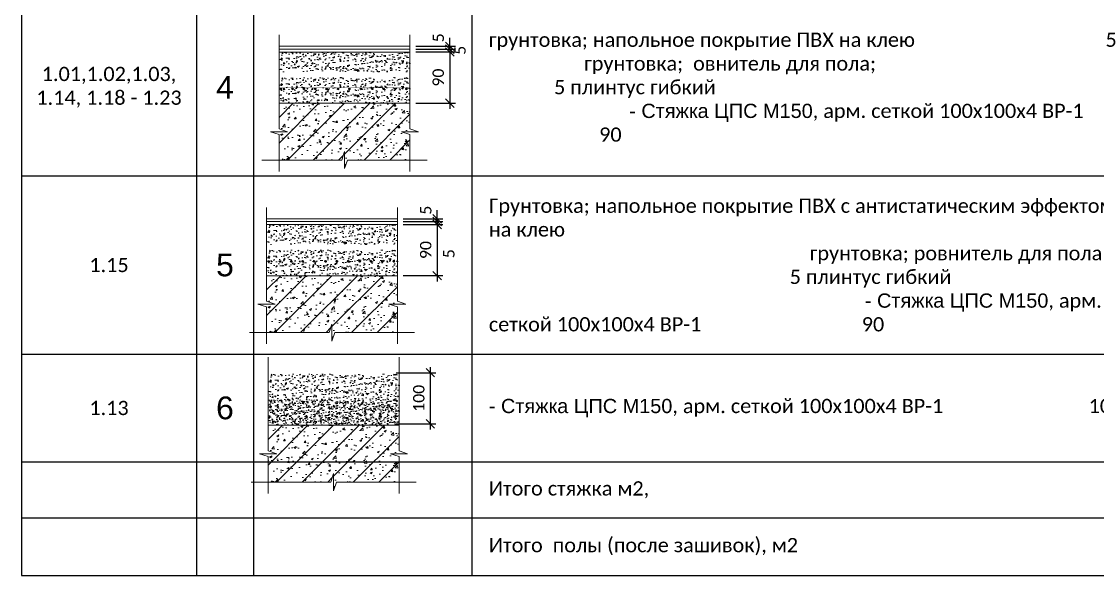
# Model space of a CAD drawing. Header units: millimetres. Extents: x 2559584 to 2748503, y -688364 to -611007.
# Drawn here: x 2674712 to 2693616, y -671644 to -661907 of the extents above; entities that cross this region are included whole.
import ezdxf

# ---------------------------------------------------------------- set-up
doc = ezdxf.new("R2010")
doc.units = ezdxf.units.MM
doc.header["$LTSCALE"] = 50
doc.layers.get('Defpoints').update_dxf_attribs({"color": 4})
doc.layers.add('A-ELEV', color=5, linetype='Continuous')
doc.layers.add('A-FLOR-IDEN', color=14, linetype='Continuous')
doc.layers.add('S-SLAB', color=8, linetype='Continuous', lineweight=18)
doc.styles.add('Calibri', font='calibri.ttf')
doc.styles.add('DimNat100', font='romans.shx', dxfattribs={"height": 200})
doc.styles.add('M_200', font='arial.ttf')
doc.dimstyles.new('DimSpecM100', dxfattribs={"dimtxt": 200, "dimasz": 150, "dimexe": 100, "dimexo": 100, "dimgap": 100, "dimtad": 1, "dimdec": 0, "dimzin": 0, "dimtxsty": 'DimNat100', "dimblk": 'OBLIQUE', "dimcen": 100, "dimdle": 100, "dimclrt": 14, "dimazin": 0, "dimtfac": 1, "dimtdec": 0, "dimtix": 1, "dimtmove": 1, "dimatfit": 3, "dimldrblk": 'OBLIQUE', "dimfxl": 1, "dimtolj": 1, "dimtzin": 0, "dimarcsym": 0})

# ---------------------------------------------------------------- blocks, each defined once
blk = doc.blocks.new('*T376')
at = {"layer": 'A-FLOR-IDEN', "color": 0, "lineweight": -2, "transparency": 16777216}
for p, q in [((0, -503), (25767, -503)), ((0, -503), (0, -20273)), ((3074, -503), (3074, -2303)), ((4074, -503), (4074, -20273)), ((7911, -503), (7911, -18275)), ((19790, -503), (19790, -20273)), ((21742, -503), (21742, -7200)), ((23605, -503), (23605, -20273)), ((25767, -503), (25767, -20273)), ((0, -2303), (25767, -2303)), ((0, -4436), (7911, -4436)), ((23605, -4436), (25767, -4436)), ((0, -7200), (21742, -7200)), ((23605, -7200), (25767, -7200)), ((0, -10132), (21742, -10132)), ((23605, -10132), (25767, -10132)), ((0, -13250), (21742, -13250)), ((21742, -13250), (21742, -20273)), ((23605, -13250), (25767, -13250)), ((0, -16384), (21742, -16384)), ((23605, -16384), (25767, -16384)), ((3074, -18275), (21742, -18275)), ((23605, -18275), (25767, -18275)), ((3074, -19260), (25767, -19260)), ((3074, -20273), (25767, -20273))]:
    blk.add_line(p, q, dxfattribs=at)
at = {"layer": 'A-FLOR-IDEN', "color": 0, "linetype": 'ByBlock', "lineweight": -2, "transparency": 16777216}
for p, q in [((3074, -2303), (3074, -20273)), ((7911, -4436), (23605, -4436)), ((21742, -7200), (23605, -7200)), ((21742, -7200), (21742, -13250)), ((21742, -10132), (23605, -10132)), ((21742, -13250), (23605, -13250)), ((21742, -16384), (23605, -16384)), ((0, -18275), (3074, -18275)), ((7911, -18275), (7911, -20273)), ((21742, -18275), (23605, -18275)), ((0, -19260), (3074, -19260)), ((0, -20273), (3074, -20273))]:
    blk.add_line(p, q, dxfattribs=at)
at = {"layer": 'Defpoints', "color": 8, "linetype": 'ByBlock', "lineweight": 0, "transparency": 16777216}
for p, q in [((0, 0), (25767, 0)), ((0, 0), (0, -503)), ((25767, 0), (25767, -503))]:
    blk.add_line(p, q, dxfattribs=at)
at = {"layer": 'A-FLOR-IDEN', "color": 0, "transparency": 16777216}
for s, insert, char_height, width, attachment_point, style in [('{\\C256;Экспликация полов 1 этажа }', (12884, -251), 300, 25767.27, 5, 'M_200'), ('{\\H1.1429x;\\C256;Площадь финишного покрытия   пола          м\\H0.875x;²}', (22674, -1403), 210, 1863, 5, 'M_200'), ('{\\H1.1429x;\\C256;Площадь  стяжки пола          м\\H0.875x;²}', (20766, -1403), 210, 1952.52, 5, 'M_200'), ('{\\H1.1429x;\\C256;Длина плинтуса,    м.п}', (24686, -1403), 210, 2161.91, 5, 'M_200'), ('{\\C256;Тип \\Pпола}', (3574, -1403), 240, 999.94, 5, 'M_200'), ('{\\C256;Схема пола или тип   пола по серии}', (5992, -1403), 240, 3836.73, 5, 'M_200'), ('\\A1;{\\C256;Номер помещения}', (1537, -1403), 240, 3074.03, 5, 'M_200'), ('{\\C256;Данные элементов пола (наименование, толщина, основание и др.), мм}', (13850, -1403), 240, 11878.77, 5, 'M_200'), ('{\\C256;- Наливной полиуретановый пол                                                             3                                                                                             \\A1;\\fArial|b0|i0|c204|p34;-Стяжка ЦПС М150\\A0;\\fCalibri|b0|i0|c204|p34;, арм. сеткой 100х100х4 ВР-1                                 97}', (8211, -3369), 250, 11278.83, 4, 'Calibri'), ('{\\C256;1.04,1.28}', (1537, -3369), 250, 2674.09, 5, 'Calibri'), ('1', (3574, -3369), 400, 400, 5, 'M_200'), ('140,35', (21342, -3369), 250, 1152.58, 6, 'M_200'), ('139,85', (23205, -3369), 250, 1063.06, 6, 'M_200'), ('98,99', (25367, -3369), 250, 1361.97, 6, 'M_200'), ('{\\C256;- грунтовка; керамогранит (400x400)  на клею                                    12\\P- плинтус из керамогранита высотой 100мм;  затирка швов.                                                                                           \\A1;\\fArial|b0|i0|c204|p34;-Стяжка ЦПС М150\\A0;\\fCalibri|b0|i0|c204|p34;, арм. сеткой 100х100х4 ВР-1                                88}', (8211, -5818), 250, 11278.83, 4, 'Calibri'), ('{\\C256;1.05, 1.16, 1.17, 1.24, 1.25, 1.26, 1.27}', (1537, -5818), 250, 2674.09, 5, 'Calibri'), ('2', (3574, -5818), 400, 400, 5, 'M_200'), ('127,67', (21342, -5818), 250, 1152.58, 6, 'M_200'), ('125,17', (23205, -5818), 250, 1063.06, 6, 'M_200'), ('161,93', (25367, -5818), 250, 1361.97, 6, 'M_200'), ('{\\C256;1.06, 1.07, 1.08, 1.09, 1.10, 1.11, 1.12}', (1537, -8666), 250, 2674.09, 5, 'Calibri'), ('3', (3574, -8666), 400, 400, 5, 'M_200'), ('32,64', (21342, -8666), 250, 1152.58, 6, 'M_200'), ('29,03', (23205, -8666), 250, 1063.06, 6, 'M_200'), ('45,05', (25367, -8666), 250, 1361.97, 6, 'M_200'), ('{\\C256;1.01,1.02,1.03, 1.14, 1.18 - 1.23}', (1537, -11691), 250, 2674.09, 5, 'Calibri'), ('4', (3574, -11691), 400, 400, 5, 'M_200'), ('168,55', (21342, -11691), 250, 1152.58, 6, 'M_200'), ('168,15', (23205, -11691), 250, 1063.06, 6, 'M_200'), ('230,97', (25367, -11691), 250, 1361.97, 6, 'M_200'), ('{\\C256;1.15}', (1537, -14817), 250, 2674.09, 5, 'Calibri'), ('5', (3574, -14817), 400, 400, 5, 'M_200'), ('13,35', (21342, -14817), 250, 1152.58, 6, 'M_200'), ('12,43', (23205, -14817), 250, 1063.06, 6, 'M_200'), ('12,23', (25367, -14817), 250, 1361.97, 6, 'M_200'), ('{\\C256;1.13}', (1537, -17330), 250, 2674.09, 5, 'Calibri'), ('6', (3574, -17330), 400, 400, 5, 'M_200'), ('20,19', (21342, -17330), 250, 1152.58, 6, 'M_200'), ('20,19', (23205, -17330), 250, 1063.06, 6, 'M_200'), ('49,32', (25367, -17330), 250, 1361.97, 6, 'M_200'), ('502.75', (21342, -18767), 250, 1152.58, 6, 'M_200'), ('494.82', (23205, -19766), 250, 1063.06, 6, 'M_200')]:
    blk.add_mtext(s, dxfattribs=dict(at, insert=insert, char_height=char_height, width=width, attachment_point=attachment_point, style=style))
at = {"layer": 'A-FLOR-IDEN', "color": 0, "transparency": 16777216, "char_height": 250, "width": 11278.83, "attachment_point": 4}
for s, insert in [('{\\fCalibri|b0|i0|c204|p34;\\C256;- керамогранит (300x300) на клею;                                                         12\\P- затирка швов                                                                                                   гидроизоляция с заведением на стены на 200мм;\\P\\A1;\\fArial|b0|i0|c204|p34;Стяжка ЦПС М150\\A0;\\fCalibri|b0|i0|c204|p34;, арм. сеткой 100х100х4 ВР-1                                  88}', (8211, -8666)), ('{\\fCalibri|b0|i0|c204|p34;\\C256;                                                                                                              грунтовка; напольное покрытие ПВХ на клею                                      5                       грунтовка;  овнитель для пола;                                                                 5 плинтус гибкий                                                                                                                \\A1;\\fArial|b0|i0|c204|p34;- Стяжка ЦПС М150\\A0;\\fCalibri|b0|i0|c204|p34;, арм. сеткой 100х100х4 ВР-1                                90   }', (8211, -11691)), ('{\\fCalibri|b0|i0|c204|p34;\\C256;                                                                                                                Грунтовка; напольное покрытие ПВХ с антистатическим эффектом  на клею                                                                                                             5                                                                  грунтовка; ровнитель для пола;                                                                 5 плинтус гибкий                                                                                                                \\A1;\\fArial|b0|i0|c204|p34;- Стяжка ЦПС М150\\A0;\\fCalibri|b0|i0|c204|p34;, арм. сеткой 100х100х4 ВР-1                                90   }', (8211, -14817)), ('\\A1;{\\fArial|b0|i0|c204|p34;\\C256;- Стяжка ЦПС М150\\A0;\\fCalibri|b0|i0|c204|p34;, арм. сеткой 100х100х4 ВР-1                             100}', (8211, -17330)), ('{\\fCalibri|b0|i0|c204|p34;\\C256;Итого стяжка м2,}', (8211, -18767)), ('{\\fCalibri|b0|i0|c204|p34;\\C256;Итого  полы (после зашивок), м2 }', (8211, -19766))]:
    blk.add_mtext(s, dxfattribs=dict(at, insert=insert))
blk = doc.blocks.new('_Oblique')
at = {"color": 0, "linetype": 'ByBlock', "lineweight": -2}
blk.add_line((-0.5, -0.5), (0.5, 0.5), dxfattribs=at)
blk = doc.blocks.new('*D381')
at = {"layer": 'A-ELEV', "color": 0, "lineweight": -2, "transparency": 16777216}
for p, q in [((2682237, -662343), (2682237, -663443)), ((2681637, -662443), (2682337, -662443)), ((2681637, -663343), (2682337, -663343))]:
    blk.add_line(p, q, dxfattribs=at)
at = {"layer": 'Defpoints', "color": 0, "transparency": 16777216}
for p in [(2681537, -662443), (2681537, -663343), (2682237, -663343)]:
    blk.add_point(p, dxfattribs=at)
at = {"layer": 'A-ELEV', "color": 0, "lineweight": -2, "transparency": 16777216, "xscale": 150, "yscale": 150, "zscale": 150}
for p, rotation in [((2682237, -662443), 90), ((2682237, -663343), 270)]:
    blk.add_blockref('_Oblique', p, dxfattribs=dict(at, rotation=rotation))
at = {"layer": 'A-ELEV', "color": 0, "lineweight": 9, "transparency": 16777216, "insert": (2682034, -662893), "char_height": 200, "attachment_point": 5, "rotation": 90, "style": 'Calibri'}
blk.add_mtext('\\A1;90', dxfattribs=at)
blk = doc.blocks.new('*D382')
at = {"layer": 'A-ELEV', "color": 0, "lineweight": -2, "transparency": 16777216}
for p, q in [((2682237, -662343), (2682237, -662193)), ((2681637, -662343), (2682337, -662343)), ((2681637, -662393), (2682337, -662393)), ((2682237, -662393), (2682237, -662343)), ((2682237, -662393), (2682237, -662543))]:
    blk.add_line(p, q, dxfattribs=at)
at = {"layer": 'Defpoints', "color": 0, "transparency": 16777216}
for p in [(2681537, -662343), (2681537, -662393), (2682237, -662343)]:
    blk.add_point(p, dxfattribs=at)
at = {"layer": 'A-ELEV', "color": 0, "lineweight": -2, "transparency": 16777216, "xscale": 150, "yscale": 150, "zscale": 150}
for p, rotation in [((2682237, -662343), 270), ((2682237, -662393), 90)]:
    blk.add_blockref('_Oblique', p, dxfattribs=dict(at, rotation=rotation))
at = {"layer": 'A-ELEV', "color": 0, "lineweight": 9, "transparency": 16777216, "insert": (2682035, -662193), "char_height": 200, "attachment_point": 5, "rotation": 90, "style": 'Calibri'}
blk.add_mtext('\\A1;5', dxfattribs=at)
blk = doc.blocks.new('*D383')
at = {"layer": 'A-ELEV', "color": 0, "lineweight": -2, "transparency": 16777216}
for p, q in [((2682016, -665374), (2682016, -666474)), ((2681416, -665474), (2682116, -665474)), ((2681416, -666374), (2682116, -666374))]:
    blk.add_line(p, q, dxfattribs=at)
at = {"layer": 'Defpoints', "color": 0, "transparency": 16777216}
for p in [(2681316, -665474), (2681316, -666374), (2682016, -666374)]:
    blk.add_point(p, dxfattribs=at)
at = {"layer": 'A-ELEV', "color": 0, "lineweight": -2, "transparency": 16777216, "xscale": 150, "yscale": 150, "zscale": 150}
for p, rotation in [((2682016, -665474), 90), ((2682016, -666374), 270)]:
    blk.add_blockref('_Oblique', p, dxfattribs=dict(at, rotation=rotation))
at = {"layer": 'A-ELEV', "color": 0, "lineweight": 9, "transparency": 16777216, "insert": (2681814, -665924), "char_height": 200, "attachment_point": 5, "rotation": 90, "style": 'Calibri'}
blk.add_mtext('\\A1;90', dxfattribs=at)
blk = doc.blocks.new('*D384')
at = {"layer": 'A-ELEV', "color": 0, "lineweight": -2, "transparency": 16777216}
for p, q in [((2682016, -665374), (2682016, -665224)), ((2681416, -665374), (2682116, -665374)), ((2681416, -665424), (2682116, -665424)), ((2682016, -665424), (2682016, -665374)), ((2682016, -665424), (2682016, -665574))]:
    blk.add_line(p, q, dxfattribs=at)
at = {"layer": 'Defpoints', "color": 0, "transparency": 16777216}
for p in [(2681316, -665374), (2681316, -665424), (2682016, -665374)]:
    blk.add_point(p, dxfattribs=at)
at = {"layer": 'A-ELEV', "color": 0, "lineweight": -2, "transparency": 16777216, "xscale": 150, "yscale": 150, "zscale": 150}
for p, rotation in [((2682016, -665374), 270), ((2682016, -665424), 90)]:
    blk.add_blockref('_Oblique', p, dxfattribs=dict(at, rotation=rotation))
at = {"layer": 'A-ELEV', "color": 0, "lineweight": 9, "transparency": 16777216, "insert": (2681815, -665224), "char_height": 200, "attachment_point": 5, "rotation": 90, "style": 'Calibri'}
blk.add_mtext('\\A1;5', dxfattribs=at)
blk = doc.blocks.new('*D385')
at = {"layer": 'A-ELEV', "color": 0, "lineweight": -2, "transparency": 16777216}
for p, q in [((2681294, -668080), (2681994, -668080)), ((2681894, -667980), (2681894, -669080)), ((2681294, -668980), (2681994, -668980))]:
    blk.add_line(p, q, dxfattribs=at)
at = {"layer": 'Defpoints', "color": 0, "transparency": 16777216}
for p in [(2681194, -668080), (2681194, -668980), (2681894, -668980)]:
    blk.add_point(p, dxfattribs=at)
at = {"layer": 'A-ELEV', "color": 0, "lineweight": -2, "transparency": 16777216, "xscale": 150, "yscale": 150, "zscale": 150}
for p, rotation in [((2681894, -668080), 90), ((2681894, -668980), 270)]:
    blk.add_blockref('_Oblique', p, dxfattribs=dict(at, rotation=rotation))
at = {"layer": 'A-ELEV', "color": 0, "lineweight": 9, "transparency": 16777216, "insert": (2681692, -668530), "char_height": 200, "attachment_point": 5, "rotation": 90, "style": 'Calibri'}
blk.add_mtext('\\A1;100', dxfattribs=at)

msp = doc.modelspace()

# ---------------------------------------------------------------- hatches: boundary and pattern name
h = msp.add_hatch()
h.set_pattern_fill('ANSI31', color=8, scale=4)
h.set_pattern_definition([(45, (2408277.23913, -749633.70323), (-0.3535533906, 0.3535533906), [])])
h.paths.add_polyline_path([(2679284.5, -663091.5, 1), (2679260.5, -663091.5, 1)])
h = msp.add_hatch()
h.set_pattern_fill('ANSI31', color=8, scale=4)
h.set_pattern_definition([(45, (2408477.23913, -749633.70323), (-0.3535533906, 0.3535533906), [])])
h.paths.add_polyline_path([(2679484.5, -663091.5, 1), (2679460.5, -663091.5, 1)])
h = msp.add_hatch()
h.set_pattern_fill('ANSI31', color=8, scale=4)
h.set_pattern_definition([(45, (2408677.23913, -749633.70323), (-0.3535533906, 0.3535533906), [])])
h.paths.add_polyline_path([(2679684.5, -663091.5, 1), (2679660.5, -663091.5, 1)])
h = msp.add_hatch()
h.set_pattern_fill('ANSI31', color=8, scale=4)
h.set_pattern_definition([(45, (2408877.9705, -749633.6809), (-0.3535533906, 0.3535533906), [])])
h.paths.add_polyline_path([(2679885.2, -663091.5, 1), (2679861.2, -663091.5, 1)])
h = msp.add_hatch()
h.set_pattern_fill('ANSI31', color=8, scale=4)
h.set_pattern_definition([(45, (2409078.7018, -749633.6586), (-0.3535533906, 0.3535533906), [])])
h.paths.add_polyline_path([(2680085.9, -663091.5, 1), (2680061.9, -663091.5, 1)])
h = msp.add_hatch()
h.set_pattern_fill('ANSI31', color=8, scale=4)
h.set_pattern_definition([(45, (2409278.7018, -749633.6586), (-0.3535533906, 0.3535533906), [])])
h.paths.add_polyline_path([(2680285.9, -663091.5, 1), (2680261.9, -663091.5, 1)])
h = msp.add_hatch()
h.set_pattern_fill('ANSI31', color=8, scale=4)
h.set_pattern_definition([(45, (2409478.7018, -749633.6586), (-0.3535533906, 0.3535533906), [])])
h.paths.add_polyline_path([(2680485.9, -663091.5, 1), (2680461.9, -663091.5, 1)])
h = msp.add_hatch()
h.set_pattern_fill('ANSI31', color=8, scale=4)
h.set_pattern_definition([(45, (2409678.70375, -749633.6586), (-0.3535533906, 0.3535533906), [])])
h.paths.add_polyline_path([(2680685.9, -663091.5, 1), (2680661.9, -663091.5, 1)])
h = msp.add_hatch()
h.set_pattern_fill('ANSI31', color=8, scale=4)
h.set_pattern_definition([(45, (2409878.70375, -749633.6586), (-0.3535533906, 0.3535533906), [])])
h.paths.add_polyline_path([(2680885.9, -663091.5, 1), (2680861.9, -663091.5, 1)])
h = msp.add_hatch()
h.set_pattern_fill('ANSI31', color=8, scale=4)
h.set_pattern_definition([(45, (2410078.7057, -749633.6586), (-0.3535533906, 0.3535533906), [])])
h.paths.add_polyline_path([(2681085.9, -663091.5, 1), (2681061.9, -663091.5, 1)])
h = msp.add_hatch()
h.set_pattern_fill('ANSI31', color=8, scale=4)
h.set_pattern_definition([(45, (2410278.7076, -749633.6586), (-0.3535533906, 0.3535533906), [])])
h.paths.add_polyline_path([(2681285.9, -663091.5, 1), (2681261.9, -663091.5, 1)])
h = msp.add_hatch()
h.set_pattern_fill('ANSI31', color=8, scale=4)
h.set_pattern_definition([(45, (2410478.7076, -749633.6586), (-0.3535533906, 0.3535533906), [])])
h.paths.add_polyline_path([(2681485.9, -663091.5, 1), (2681461.9, -663091.5, 1)])
h = msp.add_hatch()
h.set_pattern_fill('ANSI31', color=8, scale=4)
h.set_pattern_definition([(45, (2408056.7505, -752664.82435), (-0.3535533906, 0.3535533906), [])])
h.paths.add_polyline_path([(2679064, -666122.7, 1), (2679040, -666122.7, 1)])
h = msp.add_hatch()
h.set_pattern_fill('ANSI31', color=8, scale=4)
h.set_pattern_definition([(45, (2408256.7505, -752664.82435), (-0.3535533906, 0.3535533906), [])])
h.paths.add_polyline_path([(2679264, -666122.7, 1), (2679240, -666122.7, 1)])
h = msp.add_hatch()
h.set_pattern_fill('ANSI31', color=8, scale=4)
h.set_pattern_definition([(45, (2408456.7505, -752664.82435), (-0.3535533906, 0.3535533906), [])])
h.paths.add_polyline_path([(2679464, -666122.7, 1), (2679440, -666122.7, 1)])
h = msp.add_hatch()
h.set_pattern_fill('ANSI31', color=8, scale=4)
h.set_pattern_definition([(45, (2408657.48183, -752664.80204), (-0.3535533906, 0.3535533906), [])])
h.paths.add_polyline_path([(2679664.7, -666122.6, 1), (2679640.7, -666122.6, 1)])
h = msp.add_hatch()
h.set_pattern_fill('ANSI31', color=8, scale=4)
h.set_pattern_definition([(45, (2408858.2132, -752664.77974), (-0.3535533906, 0.3535533906), [])])
h.paths.add_polyline_path([(2679865.4, -666122.6, 1), (2679841.4, -666122.6, 1)])
h = msp.add_hatch()
h.set_pattern_fill('ANSI31', color=8, scale=4)
h.set_pattern_definition([(45, (2409058.2132, -752664.77974), (-0.3535533906, 0.3535533906), [])])
h.paths.add_polyline_path([(2680065.4, -666122.6, 1), (2680041.4, -666122.6, 1)])
h = msp.add_hatch()
h.set_pattern_fill('ANSI31', color=8, scale=4)
h.set_pattern_definition([(45, (2409258.2132, -752664.77974), (-0.3535533906, 0.3535533906), [])])
h.paths.add_polyline_path([(2680265.4, -666122.6, 1), (2680241.4, -666122.6, 1)])
h = msp.add_hatch()
h.set_pattern_fill('ANSI31', color=8, scale=4)
h.set_pattern_definition([(45, (2409458.2151, -752664.77974), (-0.3535533906, 0.3535533906), [])])
h.paths.add_polyline_path([(2680465.4, -666122.6, 1), (2680441.4, -666122.6, 1)])
h = msp.add_hatch()
h.set_pattern_fill('ANSI31', color=8, scale=4)
h.set_pattern_definition([(45, (2409658.2151, -752664.77974), (-0.3535533906, 0.3535533906), [])])
h.paths.add_polyline_path([(2680665.4, -666122.6, 1), (2680641.4, -666122.6, 1)])
h = msp.add_hatch()
h.set_pattern_fill('ANSI31', color=8, scale=4)
h.set_pattern_definition([(45, (2409858.21704, -752664.77974), (-0.3535533906, 0.3535533906), [])])
h.paths.add_polyline_path([(2680865.4, -666122.6, 1), (2680841.4, -666122.6, 1)])
h = msp.add_hatch()
h.set_pattern_fill('ANSI31', color=8, scale=4)
h.set_pattern_definition([(45, (2410058.21897, -752664.77974), (-0.3535533906, 0.3535533906), [])])
h.paths.add_polyline_path([(2681065.4, -666122.6, 1), (2681041.4, -666122.6, 1)])
h = msp.add_hatch()
h.set_pattern_fill('ANSI31', color=8, scale=4)
h.set_pattern_definition([(45, (2410258.21897, -752664.77974), (-0.3535533906, 0.3535533906), [])])
h.paths.add_polyline_path([(2681265.4, -666122.6, 1), (2681241.4, -666122.6, 1)])
at = {"layer": 'A-ELEV', "lineweight": 9}
h = msp.add_hatch(dxfattribs=at)
h.set_pattern_fill('AR-CONC', color=8, style=0)
h.set_pattern_definition([(50, (2684026.94, -685243.3), (182.1847, -15.9391), [19.05, -209.55]), (355, (2684026.94, -685243.3), (-35.2428, 191.0566), [15.24, -167.64]), (100.451, (2684042.12, -685244.63), (146.9425, 175.1167), [16.19, -178.09]), (46.1842, (2684026.94, -685192.5), (271.079, -42.0423), [28.575, -314.325]), (96.6356, (2684049.53, -685196), (237.4042, 247.4256), [24.285, -267.135]), (351.184, (2684026.94, -685192.5), (237.4046, 247.425), [22.86, -251.46]), (21, (2684052.34, -685205.2), (151.6149, -102.2655), [19.05, -209.55]), (326, (2684052.34, -685205.2), (61.802, 184.188), [15.24, -167.64]), (71.4514, (2684064.97, -685213.72), (213.4165, 81.9229), [16.19, -178.09]), (37.5, (2684026.936, -685243.3), (3.0886, 84.55504), [0, -165.608, 0, -170.18, 0, -168.275]), (7.5, (2684026.94, -685243.3), (66.81966, 100.18057), [0, -97.028, 0, -161.798, 0, -64.135]), (327.5, (2683970.294, -685243.3), (135.5906, -5.72874), [0, -63.5, 0, -198.12, 0, -262.89]), (317.5, (2683944.9, -685243.3), (148.1292, 25.4265), [0, -82.55, 0, -131.572, 0, -186.69])])
h.paths.add_polyline_path([(2681536.9, -662443.3), (2679236.9, -662443.3), (2679236.9, -662793.3), (2681536.9, -662793.3)])
h = msp.add_hatch(dxfattribs=at)
h.set_pattern_fill('AR-CONC', color=8, style=0)
h.set_pattern_definition([(50, (2684026.94, -685693.3), (182.1847, -15.9391), [19.05, -209.55]), (355, (2684026.94, -685693.3), (-35.2428, 191.0566), [15.24, -167.64]), (100.451, (2684042.12, -685694.63), (146.9425, 175.1167), [16.19, -178.09]), (46.1842, (2684026.94, -685642.5), (271.079, -42.0423), [28.575, -314.325]), (96.6356, (2684049.53, -685646), (237.4042, 247.4256), [24.285, -267.135]), (351.184, (2684026.94, -685642.5), (237.4046, 247.425), [22.86, -251.46]), (21, (2684052.34, -685655.2), (151.6149, -102.2655), [19.05, -209.55]), (326, (2684052.34, -685655.2), (61.802, 184.188), [15.24, -167.64]), (71.4514, (2684064.97, -685663.72), (213.4165, 81.9229), [16.19, -178.09]), (37.5, (2684026.936, -685693.3), (3.0886, 84.55504), [0, -165.608, 0, -170.18, 0, -168.275]), (7.5, (2684026.94, -685693.3), (66.81966, 100.18057), [0, -97.028, 0, -161.798, 0, -64.135]), (327.5, (2683970.294, -685693.3), (135.5906, -5.72874), [0, -63.5, 0, -198.12, 0, -262.89]), (317.5, (2683944.9, -685693.3), (148.1292, 25.4265), [0, -82.55, 0, -131.572, 0, -186.69])])
h.paths.add_polyline_path([(2681536.9, -662893.3), (2679236.9, -662893.3), (2679236.9, -663343.3), (2681536.9, -663343.3)])
h = msp.add_hatch(dxfattribs=at)
h.set_pattern_fill('ANSI31', color=8, scale=100, style=0)
h.set_pattern_definition([(45, (2684026.94, -686193.3), (-224.5064, 224.5064), [])])
h.paths.add_polyline_path([(2681536.9, -664343.3), (2681536.9, -663343.3), (2679236.9, -663343.3), (2679236.9, -664343.3), (2680336.9, -664343.3), (2680386.9, -664193.3), (2680386.9, -664493.3), (2680436.9, -664343.3)])
h = msp.add_hatch(dxfattribs=at)
h.set_pattern_fill('AR-CONC', color=8, scale=2, style=0)
h.set_pattern_definition([(50, (2684026.94, -686193.3), (364.3693, -31.878), [38.1, -419.1]), (355, (2684026.94, -686193.3), (-70.4857, 382.113), [30.48, -335.28]), (100.451, (2684057.3, -686195.95), (293.885, 350.2334), [32.38, -356.18]), (46.1842, (2684026.94, -686091.7), (542.158, -84.085), [57.15, -628.65]), (96.6356, (2684072.1, -686098.7), (474.808, 494.851), [48.57, -534.27]), (351.184, (2684026.94, -686091.7), (474.809, 494.85), [45.72, -502.92]), (21, (2684077.74, -686117.1), (303.2298, -204.531), [38.1, -419.1]), (326, (2684077.74, -686117.1), (123.604, 368.376), [30.48, -335.28]), (71.4514, (2684103, -686134.14), (426.833, 163.8457), [32.38, -356.18]), (37.5, (2684026.94, -686193.3), (6.1772, 169.1101), [0, -331.216, 0, -340.36, 0, -336.55]), (7.5, (2684026.94, -686193.3), (133.6393, 200.3611), [0, -194.056, 0, -323.596, 0, -128.27]), (327.5, (2683913.65, -686193.3), (271.1812, -11.4575), [0, -127, 0, -396.24, 0, -525.78]), (317.5, (2683862.85, -686193.3), (296.2584, 50.853), [0, -165.1, 0, -263.144, 0, -373.38])])
h.paths.add_polyline_path([(2681536.9, -663343.3), (2679236.9, -663343.3), (2679236.9, -664343.3), (2680336.9, -664343.3), (2680386.9, -664193.3), (2680386.9, -664493.3), (2680436.9, -664343.3), (2681536.9, -664343.3)])
h = msp.add_hatch(dxfattribs=at)
h.set_pattern_fill('AR-CONC', color=8, style=0)
h.set_pattern_definition([(50, (2683806.45, -688274.42), (182.1847, -15.9391), [19.05, -209.55]), (355, (2683806.45, -688274.42), (-35.2428, 191.0566), [15.24, -167.64]), (100.451, (2683821.63, -688275.75), (146.9425, 175.1167), [16.19, -178.09]), (46.1842, (2683806.45, -688223.62), (271.079, -42.0423), [28.575, -314.325]), (96.6356, (2683829.04, -688227.12), (237.4042, 247.4256), [24.285, -267.135]), (351.184, (2683806.45, -688223.62), (237.4046, 247.425), [22.86, -251.46]), (21, (2683831.85, -688236.32), (151.6149, -102.2655), [19.05, -209.55]), (326, (2683831.85, -688236.32), (61.802, 184.188), [15.24, -167.64]), (71.4514, (2683844.48, -688244.84), (213.4165, 81.9229), [16.19, -178.09]), (37.5, (2683806.45, -688274.42), (3.0886, 84.55504), [0, -165.608, 0, -170.18, 0, -168.275]), (7.5, (2683806.45, -688274.42), (66.81966, 100.18057), [0, -97.028, 0, -161.798, 0, -64.135]), (327.5, (2683749.806, -688274.42), (135.5906, -5.72874), [0, -63.5, 0, -198.12, 0, -262.89]), (317.5, (2683724.4, -688274.42), (148.1292, 25.4265), [0, -82.55, 0, -131.572, 0, -186.69])])
h.paths.add_polyline_path([(2681316.4, -665474.4), (2679016.4, -665474.4), (2679016.4, -665824.4), (2681316.4, -665824.4)])
h = msp.add_hatch(dxfattribs=at)
h.set_pattern_fill('AR-CONC', color=8, style=0)
h.set_pattern_definition([(50, (2683806.45, -688724.42), (182.1847, -15.9391), [19.05, -209.55]), (355, (2683806.45, -688724.42), (-35.2428, 191.0566), [15.24, -167.64]), (100.451, (2683821.63, -688725.75), (146.9425, 175.1167), [16.19, -178.09]), (46.1842, (2683806.45, -688673.62), (271.079, -42.0423), [28.575, -314.325]), (96.6356, (2683829.04, -688677.12), (237.4042, 247.4256), [24.285, -267.135]), (351.184, (2683806.45, -688673.62), (237.4046, 247.425), [22.86, -251.46]), (21, (2683831.85, -688686.32), (151.6149, -102.2655), [19.05, -209.55]), (326, (2683831.85, -688686.32), (61.802, 184.188), [15.24, -167.64]), (71.4514, (2683844.48, -688694.84), (213.4165, 81.9229), [16.19, -178.09]), (37.5, (2683806.45, -688724.42), (3.0886, 84.55504), [0, -165.608, 0, -170.18, 0, -168.275]), (7.5, (2683806.45, -688724.42), (66.81966, 100.18057), [0, -97.028, 0, -161.798, 0, -64.135]), (327.5, (2683749.806, -688724.42), (135.5906, -5.72874), [0, -63.5, 0, -198.12, 0, -262.89]), (317.5, (2683724.4, -688724.42), (148.1292, 25.4265), [0, -82.55, 0, -131.572, 0, -186.69])])
h.paths.add_polyline_path([(2681316.4, -665924.4), (2679016.4, -665924.4), (2679016.4, -666374.4), (2681316.4, -666374.4)])
h = msp.add_hatch(dxfattribs=at)
h.set_pattern_fill('ANSI31', color=8, scale=100, style=0)
h.set_pattern_definition([(45, (2683806.45, -689224.42), (-224.5064, 224.5064), [])])
h.paths.add_polyline_path([(2681316.4, -667374.4), (2681316.4, -666374.4), (2679016.4, -666374.4), (2679016.4, -667374.4), (2680116.4, -667374.4), (2680166.4, -667224.4), (2680166.4, -667524.4), (2680216.4, -667374.4)])
h = msp.add_hatch(dxfattribs=at)
h.set_pattern_fill('AR-CONC', color=8, scale=2, style=0)
h.set_pattern_definition([(50, (2683806.45, -689224.42), (364.3693, -31.878), [38.1, -419.1]), (355, (2683806.45, -689224.4), (-70.4857, 382.113), [30.48, -335.28]), (100.451, (2683836.8, -689227.07), (293.885, 350.2334), [32.38, -356.18]), (46.1842, (2683806.45, -689122.8), (542.158, -84.085), [57.15, -628.65]), (96.6356, (2683851.63, -689129.8), (474.808, 494.851), [48.57, -534.27]), (351.184, (2683806.45, -689122.8), (474.809, 494.85), [45.72, -502.92]), (21, (2683857.25, -689148.22), (303.2298, -204.531), [38.1, -419.1]), (326, (2683857.25, -689148.2), (123.604, 368.376), [30.48, -335.28]), (71.4514, (2683882.5, -689165.26), (426.833, 163.8457), [32.38, -356.18]), (37.5, (2683806.45, -689224.42), (6.1772, 169.1101), [0, -331.216, 0, -340.36, 0, -336.55]), (7.5, (2683806.45, -689224.42), (133.6393, 200.3611), [0, -194.056, 0, -323.596, 0, -128.27]), (327.5, (2683693.16, -689224.42), (271.1812, -11.4575), [0, -127, 0, -396.24, 0, -525.78]), (317.5, (2683642.36, -689224.42), (296.2584, 50.853), [0, -165.1, 0, -263.144, 0, -373.38])])
h.paths.add_polyline_path([(2681316.4, -666374.4), (2679016.4, -666374.4), (2679016.4, -667374.4), (2680116.4, -667374.4), (2680166.4, -667224.4), (2680166.4, -667524.4), (2680216.4, -667374.4), (2681316.4, -667374.4)])
h = msp.add_hatch(dxfattribs=at)
h.set_pattern_fill('AR-CONC', color=8, style=0)
h.set_pattern_definition([(50, (2683835.52, -690904.22), (182.1847, -15.9391), [19.05, -209.55]), (355, (2683835.52, -690904.22), (-35.2428, 191.0566), [15.24, -167.64]), (100.451, (2683850.7, -690905.55), (146.9425, 175.1167), [16.19, -178.09]), (46.1842, (2683835.52, -690853.42), (271.079, -42.0423), [28.575, -314.325]), (96.6356, (2683858.1, -690856.93), (237.4042, 247.4256), [24.285, -267.135]), (351.184, (2683835.52, -690853.42), (237.4046, 247.425), [22.86, -251.46]), (21, (2683860.92, -690866.12), (151.6149, -102.2655), [19.05, -209.55]), (326, (2683860.92, -690866.12), (61.802, 184.188), [15.24, -167.64]), (71.4514, (2683873.56, -690874.65), (213.4165, 81.9229), [16.19, -178.09]), (37.5, (2683835.52, -690904.22), (3.0886, 84.55504), [0, -165.608, 0, -170.18, 0, -168.275]), (7.5, (2683835.52, -690904.22), (66.81966, 100.18057), [0, -97.028, 0, -161.798, 0, -64.135]), (327.5, (2683778.88, -690904.22), (135.5906, -5.72874), [0, -63.5, 0, -198.12, 0, -262.89]), (317.5, (2683753.48, -690904.22), (148.1292, 25.4265), [0, -82.55, 0, -131.572, 0, -186.69])])
h.paths.add_polyline_path([(2681345.5, -668104.2), (2679045.5, -668104.2), (2679045.5, -669004.2), (2681345.5, -669004.2)])
h = msp.add_hatch(dxfattribs=at)
h.set_pattern_fill('AR-CONC', color=8, style=0)
h.set_pattern_definition([(50, (2683835.52, -691354.22), (182.1847, -15.9391), [19.05, -209.55]), (355, (2683835.52, -691354.22), (-35.2428, 191.0566), [15.24, -167.64]), (100.451, (2683850.7, -691355.55), (146.9425, 175.1167), [16.19, -178.09]), (46.1842, (2683835.52, -691303.42), (271.079, -42.0423), [28.575, -314.325]), (96.6356, (2683858.1, -691306.93), (237.4042, 247.4256), [24.285, -267.135]), (351.184, (2683835.52, -691303.42), (237.4046, 247.425), [22.86, -251.46]), (21, (2683860.92, -691316.12), (151.6149, -102.2655), [19.05, -209.55]), (326, (2683860.92, -691316.12), (61.802, 184.188), [15.24, -167.64]), (71.4514, (2683873.56, -691324.65), (213.4165, 81.9229), [16.19, -178.09]), (37.5, (2683835.52, -691354.22), (3.0886, 84.55504), [0, -165.608, 0, -170.18, 0, -168.275]), (7.5, (2683835.52, -691354.22), (66.81966, 100.18057), [0, -97.028, 0, -161.798, 0, -64.135]), (327.5, (2683778.88, -691354.22), (135.5906, -5.72874), [0, -63.5, 0, -198.12, 0, -262.89]), (317.5, (2683753.48, -691354.22), (148.1292, 25.4265), [0, -82.55, 0, -131.572, 0, -186.69])])
h.paths.add_polyline_path([(2681345.5, -668554.2), (2679045.5, -668554.2), (2679045.5, -669004.2), (2681345.5, -669004.2)])
h = msp.add_hatch(dxfattribs=at)
h.set_pattern_fill('ANSI31', color=8, scale=100, style=0)
h.set_pattern_definition([(45, (2683835.52, -691854.22), (-224.5064, 224.5064), [])])
h.paths.add_polyline_path([(2681345.5, -670004.2), (2681345.5, -669004.2), (2679045.5, -669004.2), (2679045.5, -670004.2), (2680145.5, -670004.2), (2680195.5, -669854.2), (2680195.5, -670154.2), (2680245.5, -670004.2)])
h = msp.add_hatch(dxfattribs=at)
h.set_pattern_fill('AR-CONC', color=8, scale=2, style=0)
h.set_pattern_definition([(50, (2683835.52, -691854.22), (364.3693, -31.878), [38.1, -419.1]), (355, (2683835.52, -691854.22), (-70.4857, 382.113), [30.48, -335.28]), (100.451, (2683865.9, -691856.88), (293.885, 350.2334), [32.38, -356.18]), (46.1842, (2683835.5, -691752.62), (542.158, -84.085), [57.15, -628.65]), (96.6356, (2683880.7, -691759.63), (474.808, 494.851), [48.57, -534.27]), (351.184, (2683835.5, -691752.6), (474.809, 494.85), [45.72, -502.92]), (21, (2683886.32, -691778.02), (303.2298, -204.531), [38.1, -419.1]), (326, (2683886.32, -691778.02), (123.604, 368.376), [30.48, -335.28]), (71.4514, (2683911.6, -691795.07), (426.833, 163.8457), [32.38, -356.18]), (37.5, (2683835.52, -691854.22), (6.1772, 169.1101), [0, -331.216, 0, -340.36, 0, -336.55]), (7.5, (2683835.52, -691854.22), (133.6393, 200.3611), [0, -194.056, 0, -323.596, 0, -128.27]), (327.5, (2683722.24, -691854.22), (271.1812, -11.4575), [0, -127, 0, -396.24, 0, -525.78]), (317.5, (2683671.44, -691854.22), (296.2584, 50.853), [0, -165.1, 0, -263.144, 0, -373.38])])
h.paths.add_polyline_path([(2681345.5, -669004.2), (2679045.5, -669004.2), (2679045.5, -670004.2), (2680145.5, -670004.2), (2680195.5, -669854.2), (2680195.5, -670154.2), (2680245.5, -670004.2), (2681345.5, -670004.2)])

# ---------------------------------------------------------------- linework, layer by layer
at = {"color": 8, "const_width": 4}
for points in [[(2679236.9, -663073.3), (2681536.9, -663073.3)], [(2679016.4, -666104.4), (2681316.4, -666104.4)]]:
    msp.add_lwpolyline(points, dxfattribs=at)
at = {"color": 8}
for centre in [(2679272.5, -663091.5), (2679472.5, -663091.5), (2679672.5, -663091.5), (2679873.2, -663091.5), (2680073.9, -663091.5), (2680273.9, -663091.5), (2680473.9, -663091.5), (2680673.9, -663091.5), (2680873.9, -663091.5), (2681073.9, -663091.5), (2681273.9, -663091.5), (2681473.9, -663091.5), (2679052, -666122.7), (2679252, -666122.7), (2679452, -666122.7), (2679652.7, -666122.6), (2679853.4, -666122.6), (2680053.4, -666122.6), (2680253.4, -666122.6), (2680453.4, -666122.6), (2680653.4, -666122.6), (2680853.4, -666122.6), (2681053.4, -666122.6), (2681253.4, -666122.6)]:
    msp.add_circle(centre, 12, dxfattribs=at)
at = {"layer": 'A-ELEV', "color": 5, "lineweight": 9}
for p, q in [((2682236.9, -662393.3), (2682236.9, -662243.3)), ((2682236.9, -662443.3), (2682236.9, -662393.3)), ((2682236.9, -662443.3), (2682236.9, -662393.3)), ((2682236.9, -662443.3), (2682236.9, -662593.3)), ((2682236.9, -662843.3), (2682236.9, -662893.3)), ((2682236.9, -662893.3), (2682236.9, -663043.3)), ((2682016.4, -665424.4), (2682016.4, -665274.4)), ((2682016.4, -665474.4), (2682016.4, -665424.4)), ((2682016.4, -665474.4), (2682016.4, -665424.4)), ((2682016.4, -665474.4), (2682016.4, -665624.4)), ((2682016.4, -665874.4), (2682016.4, -665924.4)), ((2682016.4, -665924.4), (2682016.4, -666074.4))]:
    msp.add_line(p, q, dxfattribs=at)
at = {"layer": 'A-ELEV', "color": 7, "lineweight": 9}
for p, q in [((2679236.9, -663343.3), (2681536.9, -663343.3)), ((2679236.9, -663343.3), (2681536.9, -663343.3)), ((2679016.4, -666374.4), (2681316.4, -666374.4)), ((2679016.4, -666374.4), (2681316.4, -666374.4)), ((2679045.5, -669004.2), (2681345.5, -669004.2)), ((2679045.5, -669004.2), (2681345.5, -669004.2))]:
    msp.add_line(p, q, dxfattribs=at)
at = {"layer": 'A-ELEV', "color": 8, "lineweight": 9, "flags": 128}
for points in [[(2679236.9, -664543.3), (2679236.9, -663893.3), (2679086.9, -663843.3), (2679386.9, -663843.3), (2679236.9, -663793.3), (2679236.9, -662143.3)], [(2681536.9, -664543.3), (2681536.9, -663893.3), (2681386.9, -663843.3), (2681686.9, -663843.3), (2681536.9, -663793.3), (2681536.9, -662143.3)], [(2678936.9, -664343.3), (2680336.9, -664343.3), (2680386.9, -664193.3), (2680386.9, -664493.3), (2680436.9, -664343.3), (2681836.9, -664343.3)], [(2679016.4, -667574.4), (2679016.4, -666924.4), (2678866.4, -666874.4), (2679166.4, -666874.4), (2679016.4, -666824.4), (2679016.4, -665174.4)], [(2681316.4, -667574.4), (2681316.4, -666924.4), (2681166.4, -666874.4), (2681466.4, -666874.4), (2681316.4, -666824.4), (2681316.4, -665174.4)], [(2678716.4, -667374.4), (2680116.4, -667374.4), (2680166.4, -667224.4), (2680166.4, -667524.4), (2680216.4, -667374.4), (2681616.4, -667374.4)], [(2679045.5, -670204.2), (2679045.5, -669554.2), (2678895.5, -669504.2), (2679195.5, -669504.2), (2679045.5, -669454.2), (2679045.5, -667804.2)], [(2681345.5, -670204.2), (2681345.5, -669554.2), (2681195.5, -669504.2), (2681495.5, -669504.2), (2681345.5, -669454.2), (2681345.5, -667804.2)], [(2678745.5, -670004.2), (2680145.5, -670004.2), (2680195.5, -669854.2), (2680195.5, -670154.2), (2680245.5, -670004.2), (2681645.5, -670004.2)]]:
    msp.add_lwpolyline(points, dxfattribs=at)
at = {"layer": 'S-SLAB', "color": 5}
for p, q in [((2681536.9, -662343.3), (2679236.9, -662343.3)), ((2681536.9, -662393.3), (2679236.9, -662393.3)), ((2681316.4, -665374.4), (2679016.4, -665374.4)), ((2681316.4, -665424.4), (2679016.4, -665424.4))]:
    msp.add_line(p, q, dxfattribs=at)
at = {"layer": 'S-SLAB', "color": 8}
for p, q in [((2679236.9, -662443.3), (2681536.9, -662443.3)), ((2679016.4, -665474.4), (2681316.4, -665474.4))]:
    msp.add_line(p, q, dxfattribs=at)

# ---------------------------------------------------------------- block references
msp.add_blockref('*T376', (2674711.7, -651371.3))
at = {"layer": 'A-ELEV', "color": 5, "lineweight": 9, "xscale": 150, "yscale": 150, "zscale": 150}
for p, rotation in [((2682236.9, -662393.3), 270), ((2682236.9, -662443.3), 90), ((2682016.4, -665424.4), 270), ((2682016.4, -665474.4), 90)]:
    msp.add_blockref('_Oblique', p, dxfattribs=dict(at, rotation=rotation))

# ---------------------------------------------------------------- texts
at = {"layer": 'A-ELEV', "color": 5, "lineweight": 9, "char_height": 200, "attachment_point": 5, "rotation": 90, "style": 'Calibri'}
for insert in [(2682416.1, -662413.2), (2682220.1, -665987.8)]:
    msp.add_mtext('\\A1;5', dxfattribs=dict(at, insert=insert))

# ---------------------------------------------------------------- dimensions: what is measured, and where the dimension line sits
at = {"layer": 'A-ELEV', "color": 5, "lineweight": 9}
for base, p1, p2, picture, middle in [((2682236.9, -662343.3), (2681536.9, -662393.3), (2681536.9, -662343.3), '*D382', (2682236.9, -662193.3)), ((2682016.4, -665374.4), (2681316.4, -665424.4), (2681316.4, -665374.4), '*D384', (2682016.4, -665224.4))]:
    dim = msp.add_linear_dim(base=base, p1=p1, p2=p2, angle=90, text='5', dimstyle='DimSpecM100', override={"dimtxsty": 'Calibri', "dimclrt": 0, "dimarcsym": 1}, dxfattribs=at)
    dim.commit()
    dim.dimension.update_dxf_attribs({"geometry": picture, "text_midpoint": middle, "dimtype": 160})
for base, p1, p2, text, picture, middle in [((2682236.9, -663343.3), (2681536.9, -662443.3), (2681536.9, -663343.3), '90', '*D381', (2682034.5, -662893.3)), ((2682016.4, -666374.4), (2681316.4, -665474.4), (2681316.4, -666374.4), '90', '*D383', (2681814, -665924.4)), ((2681894, -668979.8), (2681194, -668079.8), (2681194, -668979.8), '100', '*D385', (2681691.6, -668529.8))]:
    dim = msp.add_linear_dim(base=base, p1=p1, p2=p2, angle=90, text=text, dimstyle='DimSpecM100', override={"dimtxsty": 'Calibri', "dimclrt": 0, "dimarcsym": 1}, dxfattribs=at)
    dim.commit()
    dim.dimension.update_dxf_attribs({"geometry": picture, "text_midpoint": middle})

doc.saveas('drawing.dxf')
